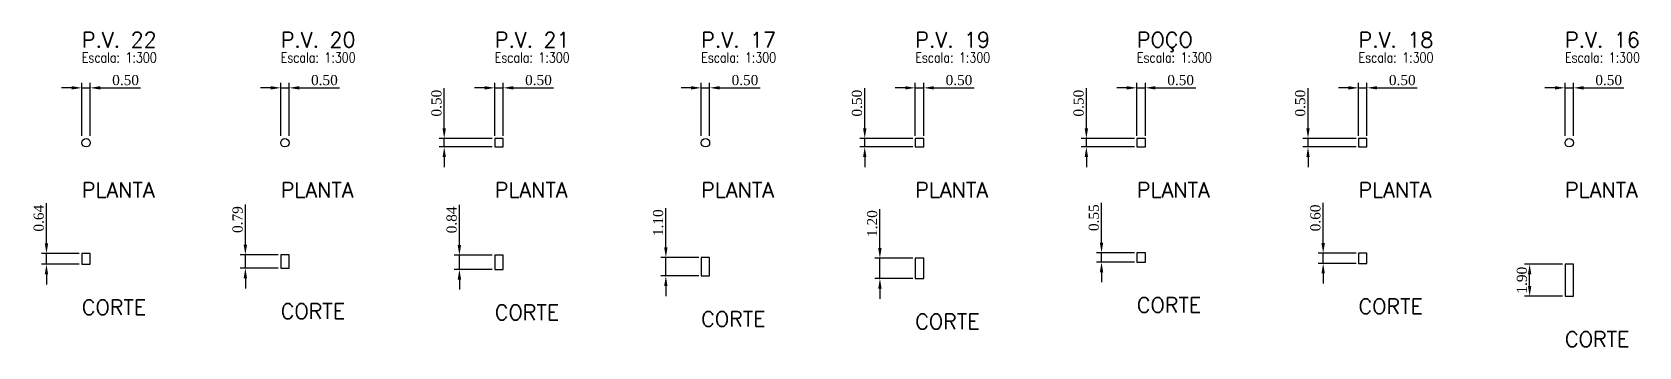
# Model space of a CAD drawing. Extents: x -44 to 14114764, y -20 to 289527804.
# Drawn here: x 359994.8 to 360090.1, y 7353467.1 to 7353485.7 of the extents above; entities that cross this region are included whole.
import ezdxf

# ---------------------------------------------------------------- set-up
doc = ezdxf.new("R2010")
doc.units = 0
doc.header["$PDMODE"] = 3
doc.header["$PDSIZE"] = 0.1
for name, color, linetype in [('DETALHE_POCO_COT', 8, 'Continuous'), ('DETALHE_POCO_FOR', 7, 'Continuous'), ('DETALHE_POCO_TIT', 5, 'Continuous'), ('DETALHE_POCO_TXT', 7, 'Continuous')]:
    doc.layers.add(name, color=color, linetype=linetype)
doc.styles.add('ROMANS', font='ROMANS.shx', dxfattribs={"height": 2})
doc.styles.get("Standard").update_dxf_attribs({"font": 'times.ttf'})
doc.dimstyles.new('ISO-25', dxfattribs={"dimtxt": 2.5, "dimasz": 2.5, "dimexe": 1.25, "dimexo": 0.625, "dimtad": 1, "dimtxsty": 'Standard', "dimcen": 2.5, "dimadec": 0, "dimazin": 0, "dimtfac": 1, "dimtmove": 0, "dimatfit": 3, "dimfxl": 1, "dimarcsym": 0})

# ---------------------------------------------------------------- blocks, each defined once
blk = doc.blocks.new('*D249')
at = {"layer": 'Defpoints', "color": 0, "transparency": 16777216}
for p in [(359998.25, 7353482.436), (359997.75, 7353479.436), (359998.25, 7353479.436)]:
    blk.add_point(p, dxfattribs=at)
at = {"layer": 'DETALHE_POCO_COT', "color": 0, "lineweight": -2, "transparency": 16777216}
for p, q in [((359997.15, 7353482.436), (359996.55, 7353482.436)), ((359997.75, 7353479.586), (359997.75, 7353482.736)), ((359997.75, 7353482.436), (359998.25, 7353482.436)), ((359998.25, 7353479.586), (359998.25, 7353482.736)), ((359998.85, 7353482.436), (360001.237, 7353482.436))]:
    blk.add_line(p, q, dxfattribs=at)
at = {"layer": 'DETALHE_POCO_COT', "color": 0, "transparency": 16777216}
for points in [[(359997.15, 7353482.536), (359997.15, 7353482.336), (359997.75, 7353482.436)], [(359998.85, 7353482.536), (359998.85, 7353482.336), (359998.25, 7353482.436)]]:
    blk.add_solid(points, dxfattribs=at)
at = {"layer": 'DETALHE_POCO_COT', "color": 0, "transparency": 16777216, "insert": (360000.343, 7353482.892), "char_height": 0.6, "attachment_point": 5}
blk.add_mtext('0.50', dxfattribs=at)
blk = doc.blocks.new('*D250')
at = {"layer": 'Defpoints', "color": 0, "transparency": 16777216}
for p in [(359995.65, 7353472.618), (359997.75, 7353472.618), (359997.75, 7353471.981)]:
    blk.add_point(p, dxfattribs=at)
at = {"layer": 'DETALHE_POCO_COT', "color": 0, "lineweight": -2, "transparency": 16777216}
for p, q in [((359995.65, 7353473.218), (359995.65, 7353475.605)), ((359997.6, 7353472.618), (359995.35, 7353472.618)), ((359995.65, 7353471.981), (359995.65, 7353472.618)), ((359997.6, 7353471.981), (359995.35, 7353471.981)), ((359995.65, 7353471.381), (359995.65, 7353470.781))]:
    blk.add_line(p, q, dxfattribs=at)
at = {"layer": 'DETALHE_POCO_COT', "color": 0, "transparency": 16777216}
for points in [[(359995.55, 7353473.218), (359995.75, 7353473.218), (359995.65, 7353472.618)], [(359995.55, 7353471.381), (359995.75, 7353471.381), (359995.65, 7353471.981)]]:
    blk.add_solid(points, dxfattribs=at)
at = {"layer": 'DETALHE_POCO_COT', "color": 0, "transparency": 16777216, "insert": (359995.194, 7353474.712), "char_height": 0.6, "attachment_point": 5, "rotation": 90}
blk.add_mtext('0.64', dxfattribs=at)
blk = doc.blocks.new('*D251')
at = {"layer": 'Defpoints', "color": 0, "transparency": 16777216}
for p in [(360010.051, 7353482.436), (360009.551, 7353479.436), (360010.051, 7353479.436)]:
    blk.add_point(p, dxfattribs=at)
at = {"layer": 'DETALHE_POCO_COT', "color": 0, "lineweight": -2, "transparency": 16777216}
for p, q in [((360008.951, 7353482.436), (360008.351, 7353482.436)), ((360009.551, 7353479.586), (360009.551, 7353482.736)), ((360009.551, 7353482.436), (360010.051, 7353482.436)), ((360010.051, 7353479.586), (360010.051, 7353482.736)), ((360010.651, 7353482.436), (360013.037, 7353482.436))]:
    blk.add_line(p, q, dxfattribs=at)
at = {"layer": 'DETALHE_POCO_COT', "color": 0, "transparency": 16777216}
for points in [[(360008.951, 7353482.536), (360008.951, 7353482.336), (360009.551, 7353482.436)], [(360010.651, 7353482.536), (360010.651, 7353482.336), (360010.051, 7353482.436)]]:
    blk.add_solid(points, dxfattribs=at)
at = {"layer": 'DETALHE_POCO_COT', "color": 0, "transparency": 16777216, "insert": (360012.144, 7353482.892), "char_height": 0.6, "attachment_point": 5}
blk.add_mtext('0.50', dxfattribs=at)
blk = doc.blocks.new('*D252')
at = {"layer": 'Defpoints', "color": 0, "transparency": 16777216}
for p in [(360007.451, 7353472.54), (360009.551, 7353472.54), (360009.551, 7353471.749)]:
    blk.add_point(p, dxfattribs=at)
at = {"layer": 'DETALHE_POCO_COT', "color": 0, "lineweight": -2, "transparency": 16777216}
for p, q in [((360007.451, 7353473.14), (360007.451, 7353475.521)), ((360009.401, 7353472.54), (360007.151, 7353472.54)), ((360007.451, 7353471.749), (360007.451, 7353472.54)), ((360009.401, 7353471.749), (360007.151, 7353471.749)), ((360007.451, 7353471.149), (360007.451, 7353470.549))]:
    blk.add_line(p, q, dxfattribs=at)
at = {"layer": 'DETALHE_POCO_COT', "color": 0, "transparency": 16777216}
for points in [[(360007.351, 7353473.14), (360007.551, 7353473.14), (360007.451, 7353472.54)], [(360007.351, 7353471.149), (360007.551, 7353471.149), (360007.451, 7353471.749)]]:
    blk.add_solid(points, dxfattribs=at)
at = {"layer": 'DETALHE_POCO_COT', "color": 0, "transparency": 16777216, "insert": (360006.995, 7353474.631), "char_height": 0.6, "attachment_point": 5, "rotation": 90}
blk.add_mtext('0.79', dxfattribs=at)
blk = doc.blocks.new('*D253')
at = {"layer": 'Defpoints', "color": 0, "transparency": 16777216}
for p in [(360022.751, 7353482.436), (360022.251, 7353479.436), (360022.751, 7353479.436)]:
    blk.add_point(p, dxfattribs=at)
at = {"layer": 'DETALHE_POCO_COT', "color": 0, "lineweight": -2, "transparency": 16777216}
for p, q in [((360021.651, 7353482.436), (360021.051, 7353482.436)), ((360022.251, 7353479.586), (360022.251, 7353482.736)), ((360022.251, 7353482.436), (360022.751, 7353482.436)), ((360022.751, 7353479.586), (360022.751, 7353482.736)), ((360023.351, 7353482.436), (360025.738, 7353482.436))]:
    blk.add_line(p, q, dxfattribs=at)
at = {"layer": 'DETALHE_POCO_COT', "color": 0, "transparency": 16777216}
for points in [[(360021.651, 7353482.536), (360021.651, 7353482.336), (360022.251, 7353482.436)], [(360023.351, 7353482.536), (360023.351, 7353482.336), (360022.751, 7353482.436)]]:
    blk.add_solid(points, dxfattribs=at)
at = {"layer": 'DETALHE_POCO_COT', "color": 0, "transparency": 16777216, "insert": (360024.845, 7353482.892), "char_height": 0.6, "attachment_point": 5}
blk.add_mtext('0.50', dxfattribs=at)
blk = doc.blocks.new('*D254')
at = {"layer": 'Defpoints', "color": 0, "transparency": 16777216}
for p in [(360019.251, 7353479.436), (360022.251, 7353479.436), (360022.251, 7353478.936)]:
    blk.add_point(p, dxfattribs=at)
at = {"layer": 'DETALHE_POCO_COT', "color": 0, "lineweight": -2, "transparency": 16777216}
for p, q in [((360019.251, 7353480.036), (360019.251, 7353482.423)), ((360022.101, 7353479.436), (360018.951, 7353479.436)), ((360019.251, 7353478.936), (360019.251, 7353479.436)), ((360022.101, 7353478.936), (360018.951, 7353478.936)), ((360019.251, 7353478.336), (360019.251, 7353477.736))]:
    blk.add_line(p, q, dxfattribs=at)
at = {"layer": 'DETALHE_POCO_COT', "color": 0, "transparency": 16777216}
for points in [[(360019.151, 7353480.036), (360019.351, 7353480.036), (360019.251, 7353479.436)], [(360019.151, 7353478.336), (360019.351, 7353478.336), (360019.251, 7353478.936)]]:
    blk.add_solid(points, dxfattribs=at)
at = {"layer": 'DETALHE_POCO_COT', "color": 0, "transparency": 16777216, "insert": (360018.795, 7353481.529), "char_height": 0.6, "attachment_point": 5, "rotation": 90}
blk.add_mtext('0.50', dxfattribs=at)
blk = doc.blocks.new('*D255')
at = {"layer": 'Defpoints', "color": 0, "transparency": 16777216}
for p in [(360020.151, 7353472.516), (360022.251, 7353472.516), (360022.251, 7353471.677)]:
    blk.add_point(p, dxfattribs=at)
at = {"layer": 'DETALHE_POCO_COT', "color": 0, "lineweight": -2, "transparency": 16777216}
for p, q in [((360020.151, 7353473.116), (360020.151, 7353475.504)), ((360022.101, 7353472.516), (360019.851, 7353472.516)), ((360020.151, 7353471.677), (360020.151, 7353472.516)), ((360022.101, 7353471.677), (360019.851, 7353471.677)), ((360020.151, 7353471.077), (360020.151, 7353470.477))]:
    blk.add_line(p, q, dxfattribs=at)
at = {"layer": 'DETALHE_POCO_COT', "color": 0, "transparency": 16777216}
for points in [[(360020.051, 7353473.116), (360020.251, 7353473.116), (360020.151, 7353472.516)], [(360020.051, 7353471.077), (360020.251, 7353471.077), (360020.151, 7353471.677)]]:
    blk.add_solid(points, dxfattribs=at)
at = {"layer": 'DETALHE_POCO_COT', "color": 0, "transparency": 16777216, "insert": (360019.695, 7353474.61), "char_height": 0.6, "attachment_point": 5, "rotation": 90}
blk.add_mtext('0.84', dxfattribs=at)
blk = doc.blocks.new('*D256')
at = {"layer": 'Defpoints', "color": 0, "transparency": 16777216}
for p in [(360035.002, 7353482.436), (360034.502, 7353479.436), (360035.002, 7353479.436)]:
    blk.add_point(p, dxfattribs=at)
at = {"layer": 'DETALHE_POCO_COT', "color": 0, "lineweight": -2, "transparency": 16777216}
for p, q in [((360033.902, 7353482.436), (360033.302, 7353482.436)), ((360034.502, 7353479.586), (360034.502, 7353482.736)), ((360034.502, 7353482.436), (360035.002, 7353482.436)), ((360035.002, 7353479.586), (360035.002, 7353482.736)), ((360035.602, 7353482.436), (360037.989, 7353482.436))]:
    blk.add_line(p, q, dxfattribs=at)
at = {"layer": 'DETALHE_POCO_COT', "color": 0, "transparency": 16777216}
for points in [[(360033.902, 7353482.536), (360033.902, 7353482.336), (360034.502, 7353482.436)], [(360035.602, 7353482.536), (360035.602, 7353482.336), (360035.002, 7353482.436)]]:
    blk.add_solid(points, dxfattribs=at)
at = {"layer": 'DETALHE_POCO_COT', "color": 0, "transparency": 16777216, "insert": (360037.096, 7353482.892), "char_height": 0.6, "attachment_point": 5}
blk.add_mtext('0.50', dxfattribs=at)
blk = doc.blocks.new('*D257')
at = {"layer": 'Defpoints', "color": 0, "transparency": 16777216}
for p in [(360032.402, 7353472.386), (360034.502, 7353472.386), (360034.502, 7353471.286)]:
    blk.add_point(p, dxfattribs=at)
at = {"layer": 'DETALHE_POCO_COT', "color": 0, "lineweight": -2, "transparency": 16777216}
for p, q in [((360032.402, 7353472.986), (360032.402, 7353475.301)), ((360034.352, 7353472.386), (360032.102, 7353472.386)), ((360032.402, 7353471.286), (360032.402, 7353472.386)), ((360034.352, 7353471.286), (360032.102, 7353471.286)), ((360032.402, 7353470.686), (360032.402, 7353470.086))]:
    blk.add_line(p, q, dxfattribs=at)
at = {"layer": 'DETALHE_POCO_COT', "color": 0, "transparency": 16777216}
for points in [[(360032.302, 7353472.986), (360032.502, 7353472.986), (360032.402, 7353472.386)], [(360032.302, 7353470.686), (360032.502, 7353470.686), (360032.402, 7353471.286)]]:
    blk.add_solid(points, dxfattribs=at)
at = {"layer": 'DETALHE_POCO_COT', "color": 0, "transparency": 16777216, "insert": (360031.946, 7353474.444), "char_height": 0.6, "attachment_point": 5, "rotation": 90}
blk.add_mtext('1.10', dxfattribs=at)
blk = doc.blocks.new('*D258')
at = {"layer": 'Defpoints', "color": 0, "transparency": 16777216}
for p in [(360047.703, 7353482.436), (360047.203, 7353479.436), (360047.703, 7353479.436)]:
    blk.add_point(p, dxfattribs=at)
at = {"layer": 'DETALHE_POCO_COT', "color": 0, "lineweight": -2, "transparency": 16777216}
for p, q in [((360046.603, 7353482.436), (360046.003, 7353482.436)), ((360047.203, 7353479.586), (360047.203, 7353482.736)), ((360047.203, 7353482.436), (360047.703, 7353482.436)), ((360047.703, 7353479.586), (360047.703, 7353482.736)), ((360048.303, 7353482.436), (360050.69, 7353482.436))]:
    blk.add_line(p, q, dxfattribs=at)
at = {"layer": 'DETALHE_POCO_COT', "color": 0, "transparency": 16777216}
for points in [[(360046.603, 7353482.536), (360046.603, 7353482.336), (360047.203, 7353482.436)], [(360048.303, 7353482.536), (360048.303, 7353482.336), (360047.703, 7353482.436)]]:
    blk.add_solid(points, dxfattribs=at)
at = {"layer": 'DETALHE_POCO_COT', "color": 0, "transparency": 16777216, "insert": (360049.796, 7353482.892), "char_height": 0.6, "attachment_point": 5}
blk.add_mtext('0.50', dxfattribs=at)
blk = doc.blocks.new('*D259')
at = {"layer": 'Defpoints', "color": 0, "transparency": 16777216}
for p in [(360044.203, 7353479.436), (360047.203, 7353479.436), (360047.203, 7353478.936)]:
    blk.add_point(p, dxfattribs=at)
at = {"layer": 'DETALHE_POCO_COT', "color": 0, "lineweight": -2, "transparency": 16777216}
for p, q in [((360044.203, 7353480.036), (360044.203, 7353482.423)), ((360047.053, 7353479.436), (360043.903, 7353479.436)), ((360044.203, 7353478.936), (360044.203, 7353479.436)), ((360047.053, 7353478.936), (360043.903, 7353478.936)), ((360044.203, 7353478.336), (360044.203, 7353477.736))]:
    blk.add_line(p, q, dxfattribs=at)
at = {"layer": 'DETALHE_POCO_COT', "color": 0, "transparency": 16777216}
for points in [[(360044.103, 7353480.036), (360044.303, 7353480.036), (360044.203, 7353479.436)], [(360044.103, 7353478.336), (360044.303, 7353478.336), (360044.203, 7353478.936)]]:
    blk.add_solid(points, dxfattribs=at)
at = {"layer": 'DETALHE_POCO_COT', "color": 0, "transparency": 16777216, "insert": (360043.747, 7353481.529), "char_height": 0.6, "attachment_point": 5, "rotation": 90}
blk.add_mtext('0.50', dxfattribs=at)
blk = doc.blocks.new('*D260')
at = {"layer": 'Defpoints', "color": 0, "transparency": 16777216}
for p in [(360045.103, 7353472.336), (360047.203, 7353472.336), (360047.203, 7353471.136)]:
    blk.add_point(p, dxfattribs=at)
at = {"layer": 'DETALHE_POCO_COT', "color": 0, "lineweight": -2, "transparency": 16777216}
for p, q in [((360045.103, 7353472.936), (360045.103, 7353475.251)), ((360047.053, 7353472.336), (360044.803, 7353472.336)), ((360045.103, 7353471.136), (360045.103, 7353472.336)), ((360047.053, 7353471.136), (360044.803, 7353471.136)), ((360045.103, 7353470.536), (360045.103, 7353469.936))]:
    blk.add_line(p, q, dxfattribs=at)
at = {"layer": 'DETALHE_POCO_COT', "color": 0, "transparency": 16777216}
for points in [[(360045.003, 7353472.936), (360045.203, 7353472.936), (360045.103, 7353472.336)], [(360045.003, 7353470.536), (360045.203, 7353470.536), (360045.103, 7353471.136)]]:
    blk.add_solid(points, dxfattribs=at)
at = {"layer": 'DETALHE_POCO_COT', "color": 0, "transparency": 16777216, "insert": (360044.647, 7353474.394), "char_height": 0.6, "attachment_point": 5, "rotation": 90}
blk.add_mtext('1.20', dxfattribs=at)
blk = doc.blocks.new('*D261')
at = {"layer": 'Defpoints', "color": 0, "transparency": 16777216}
for p in [(360060.854, 7353482.436), (360060.354, 7353479.436), (360060.854, 7353479.436)]:
    blk.add_point(p, dxfattribs=at)
at = {"layer": 'DETALHE_POCO_COT', "color": 0, "lineweight": -2, "transparency": 16777216}
for p, q in [((360059.754, 7353482.436), (360059.154, 7353482.436)), ((360060.354, 7353479.586), (360060.354, 7353482.736)), ((360060.354, 7353482.436), (360060.854, 7353482.436)), ((360060.854, 7353479.586), (360060.854, 7353482.736)), ((360061.454, 7353482.436), (360063.841, 7353482.436))]:
    blk.add_line(p, q, dxfattribs=at)
at = {"layer": 'DETALHE_POCO_COT', "color": 0, "transparency": 16777216}
for points in [[(360059.754, 7353482.536), (360059.754, 7353482.336), (360060.354, 7353482.436)], [(360061.454, 7353482.536), (360061.454, 7353482.336), (360060.854, 7353482.436)]]:
    blk.add_solid(points, dxfattribs=at)
at = {"layer": 'DETALHE_POCO_COT', "color": 0, "transparency": 16777216, "insert": (360062.947, 7353482.892), "char_height": 0.6, "attachment_point": 5}
blk.add_mtext('0.50', dxfattribs=at)
blk = doc.blocks.new('*D262')
at = {"layer": 'Defpoints', "color": 0, "transparency": 16777216}
for p in [(360057.354, 7353479.436), (360060.354, 7353479.436), (360060.354, 7353478.936)]:
    blk.add_point(p, dxfattribs=at)
at = {"layer": 'DETALHE_POCO_COT', "color": 0, "lineweight": -2, "transparency": 16777216}
for p, q in [((360057.354, 7353480.036), (360057.354, 7353482.423)), ((360060.204, 7353479.436), (360057.054, 7353479.436)), ((360057.354, 7353478.936), (360057.354, 7353479.436)), ((360060.204, 7353478.936), (360057.054, 7353478.936)), ((360057.354, 7353478.336), (360057.354, 7353477.736))]:
    blk.add_line(p, q, dxfattribs=at)
at = {"layer": 'DETALHE_POCO_COT', "color": 0, "transparency": 16777216}
for points in [[(360057.254, 7353480.036), (360057.454, 7353480.036), (360057.354, 7353479.436)], [(360057.254, 7353478.336), (360057.454, 7353478.336), (360057.354, 7353478.936)]]:
    blk.add_solid(points, dxfattribs=at)
at = {"layer": 'DETALHE_POCO_COT', "color": 0, "transparency": 16777216, "insert": (360056.898, 7353481.529), "char_height": 0.6, "attachment_point": 5, "rotation": 90}
blk.add_mtext('0.50', dxfattribs=at)
blk = doc.blocks.new('*D263')
at = {"layer": 'Defpoints', "color": 0, "transparency": 16777216}
for p in [(360058.254, 7353472.662), (360060.354, 7353472.662), (360060.354, 7353472.113)]:
    blk.add_point(p, dxfattribs=at)
at = {"layer": 'DETALHE_POCO_COT', "color": 0, "lineweight": -2, "transparency": 16777216}
for p, q in [((360058.254, 7353473.262), (360058.254, 7353475.622)), ((360060.204, 7353472.662), (360057.954, 7353472.662)), ((360058.254, 7353472.113), (360058.254, 7353472.662)), ((360060.204, 7353472.113), (360057.954, 7353472.113)), ((360058.254, 7353471.513), (360058.254, 7353470.913))]:
    blk.add_line(p, q, dxfattribs=at)
at = {"layer": 'DETALHE_POCO_COT', "color": 0, "transparency": 16777216}
for points in [[(360058.154, 7353473.262), (360058.354, 7353473.262), (360058.254, 7353472.662)], [(360058.154, 7353471.513), (360058.354, 7353471.513), (360058.254, 7353472.113)]]:
    blk.add_solid(points, dxfattribs=at)
at = {"layer": 'DETALHE_POCO_COT', "color": 0, "transparency": 16777216, "insert": (360057.798, 7353474.742), "char_height": 0.6, "attachment_point": 5, "rotation": 90}
blk.add_mtext('0.55', dxfattribs=at)
blk = doc.blocks.new('*D264')
at = {"layer": 'Defpoints', "color": 0, "transparency": 16777216}
for p in [(360074.005, 7353482.436), (360073.505, 7353479.436), (360074.005, 7353479.436)]:
    blk.add_point(p, dxfattribs=at)
at = {"layer": 'DETALHE_POCO_COT', "color": 0, "lineweight": -2, "transparency": 16777216}
for p, q in [((360072.905, 7353482.436), (360072.305, 7353482.436)), ((360073.505, 7353479.586), (360073.505, 7353482.736)), ((360073.505, 7353482.436), (360074.005, 7353482.436)), ((360074.005, 7353479.586), (360074.005, 7353482.736)), ((360074.605, 7353482.436), (360076.991, 7353482.436))]:
    blk.add_line(p, q, dxfattribs=at)
at = {"layer": 'DETALHE_POCO_COT', "color": 0, "transparency": 16777216}
for points in [[(360072.905, 7353482.536), (360072.905, 7353482.336), (360073.505, 7353482.436)], [(360074.605, 7353482.536), (360074.605, 7353482.336), (360074.005, 7353482.436)]]:
    blk.add_solid(points, dxfattribs=at)
at = {"layer": 'DETALHE_POCO_COT', "color": 0, "transparency": 16777216, "insert": (360076.098, 7353482.892), "char_height": 0.6, "attachment_point": 5}
blk.add_mtext('0.50', dxfattribs=at)
blk = doc.blocks.new('*D265')
at = {"layer": 'Defpoints', "color": 0, "transparency": 16777216}
for p in [(360070.505, 7353479.436), (360073.505, 7353479.436), (360073.505, 7353478.936)]:
    blk.add_point(p, dxfattribs=at)
at = {"layer": 'DETALHE_POCO_COT', "color": 0, "lineweight": -2, "transparency": 16777216}
for p, q in [((360070.505, 7353480.036), (360070.505, 7353482.423)), ((360073.355, 7353479.436), (360070.205, 7353479.436)), ((360070.505, 7353478.936), (360070.505, 7353479.436)), ((360073.355, 7353478.936), (360070.205, 7353478.936)), ((360070.505, 7353478.336), (360070.505, 7353477.736))]:
    blk.add_line(p, q, dxfattribs=at)
at = {"layer": 'DETALHE_POCO_COT', "color": 0, "transparency": 16777216}
for points in [[(360070.405, 7353480.036), (360070.605, 7353480.036), (360070.505, 7353479.436)], [(360070.405, 7353478.336), (360070.605, 7353478.336), (360070.505, 7353478.936)]]:
    blk.add_solid(points, dxfattribs=at)
at = {"layer": 'DETALHE_POCO_COT', "color": 0, "transparency": 16777216, "insert": (360070.048, 7353481.529), "char_height": 0.6, "attachment_point": 5, "rotation": 90}
blk.add_mtext('0.50', dxfattribs=at)
blk = doc.blocks.new('*D266')
at = {"layer": 'Defpoints', "color": 0, "transparency": 16777216}
for p in [(360071.405, 7353472.636), (360073.505, 7353472.636), (360073.505, 7353472.036)]:
    blk.add_point(p, dxfattribs=at)
at = {"layer": 'DETALHE_POCO_COT', "color": 0, "lineweight": -2, "transparency": 16777216}
for p, q in [((360071.405, 7353473.236), (360071.405, 7353475.623)), ((360073.355, 7353472.636), (360071.105, 7353472.636)), ((360071.405, 7353472.036), (360071.405, 7353472.636)), ((360073.355, 7353472.036), (360071.105, 7353472.036)), ((360071.405, 7353471.436), (360071.405, 7353470.836))]:
    blk.add_line(p, q, dxfattribs=at)
at = {"layer": 'DETALHE_POCO_COT', "color": 0, "transparency": 16777216}
for points in [[(360071.305, 7353473.236), (360071.505, 7353473.236), (360071.405, 7353472.636)], [(360071.305, 7353471.436), (360071.505, 7353471.436), (360071.405, 7353472.036)]]:
    blk.add_solid(points, dxfattribs=at)
at = {"layer": 'DETALHE_POCO_COT', "color": 0, "transparency": 16777216, "insert": (360070.948, 7353474.729), "char_height": 0.6, "attachment_point": 5, "rotation": 90}
blk.add_mtext('0.60', dxfattribs=at)
blk = doc.blocks.new('*D267')
at = {"layer": 'Defpoints', "color": 0, "transparency": 16777216}
for p in [(360086.255, 7353482.436), (360085.755, 7353479.436), (360086.255, 7353479.436)]:
    blk.add_point(p, dxfattribs=at)
at = {"layer": 'DETALHE_POCO_COT', "color": 0, "lineweight": -2, "transparency": 16777216}
for p, q in [((360085.155, 7353482.436), (360084.555, 7353482.436)), ((360085.755, 7353479.586), (360085.755, 7353482.736)), ((360085.755, 7353482.436), (360086.255, 7353482.436)), ((360086.255, 7353479.586), (360086.255, 7353482.736)), ((360086.855, 7353482.436), (360089.242, 7353482.436))]:
    blk.add_line(p, q, dxfattribs=at)
at = {"layer": 'DETALHE_POCO_COT', "color": 0, "transparency": 16777216}
for points in [[(360085.155, 7353482.536), (360085.155, 7353482.336), (360085.755, 7353482.436)], [(360086.855, 7353482.536), (360086.855, 7353482.336), (360086.255, 7353482.436)]]:
    blk.add_solid(points, dxfattribs=at)
at = {"layer": 'DETALHE_POCO_COT', "color": 0, "transparency": 16777216, "insert": (360088.349, 7353482.892), "char_height": 0.6, "attachment_point": 5}
blk.add_mtext('0.50', dxfattribs=at)
blk = doc.blocks.new('*D268')
at = {"layer": 'Defpoints', "color": 0, "transparency": 16777216}
for p in [(360083.655, 7353471.987), (360085.755, 7353471.987), (360085.755, 7353470.088)]:
    blk.add_point(p, dxfattribs=at)
at = {"layer": 'DETALHE_POCO_COT', "color": 0, "lineweight": -2, "transparency": 16777216}
for p, q in [((360085.605, 7353471.987), (360083.355, 7353471.987)), ((360083.655, 7353470.688), (360083.655, 7353471.387)), ((360085.605, 7353470.088), (360083.355, 7353470.088))]:
    blk.add_line(p, q, dxfattribs=at)
at = {"layer": 'DETALHE_POCO_COT', "color": 0, "transparency": 16777216}
for points in [[(360083.555, 7353471.387), (360083.755, 7353471.387), (360083.655, 7353471.987)], [(360083.555, 7353470.688), (360083.755, 7353470.688), (360083.655, 7353470.088)]]:
    blk.add_solid(points, dxfattribs=at)
at = {"layer": 'DETALHE_POCO_COT', "color": 0, "transparency": 16777216, "insert": (360083.199, 7353471.038), "char_height": 0.6, "attachment_point": 5, "rotation": 90}
blk.add_mtext('1.90', dxfattribs=at)

msp = doc.modelspace()

# ---------------------------------------------------------------- linework, layer by layer
at = {"layer": 'DETALHE_POCO_FOR', "linetype": 'Continuous'}
for points in [[(360022.251, 7353478.936), (360022.751, 7353478.936), (360022.751, 7353479.436), (360022.251, 7353479.436)], [(360022.251, 7353478.936), (360022.751, 7353478.936), (360022.751, 7353479.436), (360022.251, 7353479.436)], [(360047.203, 7353478.936), (360047.703, 7353478.936), (360047.703, 7353479.436), (360047.203, 7353479.436)], [(360047.203, 7353478.936), (360047.703, 7353478.936), (360047.703, 7353479.436), (360047.203, 7353479.436)], [(360060.354, 7353478.936), (360060.854, 7353478.936), (360060.854, 7353479.436), (360060.354, 7353479.436)], [(360060.354, 7353478.936), (360060.854, 7353478.936), (360060.854, 7353479.436), (360060.354, 7353479.436)], [(360073.505, 7353478.936), (360074.005, 7353478.936), (360074.005, 7353479.436), (360073.505, 7353479.436)], [(360073.505, 7353478.936), (360074.005, 7353478.936), (360074.005, 7353479.436), (360073.505, 7353479.436)], [(359997.75, 7353471.981), (359998.25, 7353471.981), (359998.25, 7353472.618), (359997.75, 7353472.618)], [(359997.75, 7353471.981), (359998.25, 7353471.981), (359998.25, 7353472.618), (359997.75, 7353472.618)], [(360009.551, 7353471.749), (360010.051, 7353471.749), (360010.051, 7353472.54), (360009.551, 7353472.54)], [(360009.551, 7353471.749), (360010.051, 7353471.749), (360010.051, 7353472.54), (360009.551, 7353472.54)], [(360022.251, 7353471.677), (360022.751, 7353471.677), (360022.751, 7353472.516), (360022.251, 7353472.516)], [(360022.251, 7353471.677), (360022.751, 7353471.677), (360022.751, 7353472.516), (360022.251, 7353472.516)], [(360034.502, 7353471.286), (360035.002, 7353471.286), (360035.002, 7353472.386), (360034.502, 7353472.386)], [(360034.502, 7353471.286), (360035.002, 7353471.286), (360035.002, 7353472.386), (360034.502, 7353472.386)], [(360060.354, 7353472.113), (360060.854, 7353472.113), (360060.854, 7353472.662), (360060.354, 7353472.662)], [(360060.354, 7353472.113), (360060.854, 7353472.113), (360060.854, 7353472.662), (360060.354, 7353472.662)], [(360073.505, 7353472.036), (360074.005, 7353472.036), (360074.005, 7353472.636), (360073.505, 7353472.636)], [(360073.505, 7353472.036), (360074.005, 7353472.036), (360074.005, 7353472.636), (360073.505, 7353472.636)], [(360047.203, 7353471.136), (360047.703, 7353471.136), (360047.703, 7353472.336), (360047.203, 7353472.336)], [(360047.203, 7353471.136), (360047.703, 7353471.136), (360047.703, 7353472.336), (360047.203, 7353472.336)], [(360085.755, 7353470.088), (360086.255, 7353470.088), (360086.255, 7353471.987), (360085.755, 7353471.987)], [(360085.755, 7353470.088), (360086.255, 7353470.088), (360086.255, 7353471.987), (360085.755, 7353471.987)]]:
    msp.add_lwpolyline(points, close=True, dxfattribs=at)
for centre in [(359998, 7353479.186), (359998, 7353479.186), (360009.801, 7353479.186), (360009.801, 7353479.186), (360034.752, 7353479.186), (360034.752, 7353479.186), (360086.005, 7353479.186), (360086.005, 7353479.186)]:
    msp.add_circle(centre, 0.25, dxfattribs=at)

# ---------------------------------------------------------------- texts
at = {"layer": 'DETALHE_POCO_TIT', "linetype": 'Continuous', "style": 'ROMANS'}
for s, p in [('P.V. 22', (359997.75, 7353484.836)), ('P.V. 20', (360009.551, 7353484.836)), ('P.V. 21', (360022.251, 7353484.836)), ('P.V. 17', (360034.502, 7353484.836)), ('P.V. 19', (360047.203, 7353484.836)), ('POÇO', (360060.354, 7353484.836)), ('P.V. 18', (360073.505, 7353484.836)), ('P.V. 16', (360085.755, 7353484.836)), ('PLANTA', (359997.75, 7353475.936)), ('PLANTA', (360009.551, 7353475.936)), ('PLANTA', (360022.251, 7353475.936)), ('PLANTA', (360034.502, 7353475.936)), ('PLANTA', (360047.203, 7353475.936)), ('PLANTA', (360060.354, 7353475.936)), ('PLANTA', (360073.505, 7353475.936)), ('PLANTA', (360085.755, 7353475.936)), ('CORTE', (359997.75, 7353468.981)), ('CORTE', (360009.551, 7353468.749)), ('CORTE', (360022.251, 7353468.677)), ('CORTE', (360060.354, 7353469.113)), ('CORTE', (360073.505, 7353469.036)), ('CORTE', (360034.502, 7353468.286)), ('CORTE', (360047.203, 7353468.136)), ('CORTE', (360085.755, 7353467.088))]:
    msp.add_text(s, height=0.9, dxfattribs=at).set_placement(p)
at = {"layer": 'DETALHE_POCO_TXT', "linetype": 'Continuous', "style": 'ROMANS', "width": 0.8}
for p in [(359997.75, 7353483.936), (360009.551, 7353483.936), (360022.251, 7353483.936), (360034.502, 7353483.936), (360047.203, 7353483.936), (360060.354, 7353483.936), (360073.505, 7353483.936), (360085.755, 7353483.936)]:
    msp.add_text('Escala: 1:300', height=0.6, dxfattribs=at).set_placement(p)

# ---------------------------------------------------------------- dimensions: what is measured, and where the dimension line sits
at = {"layer": 'DETALHE_POCO_COT'}
for base, p1, p2, picture, middle in [((359998.25, 7353482.436), (359997.75, 7353479.436), (359998.25, 7353479.436), '*D249', (360000.343, 7353482.892)), ((360010.051, 7353482.436), (360009.551, 7353479.436), (360010.051, 7353479.436), '*D251', (360012.144, 7353482.892)), ((360022.751, 7353482.436), (360022.251, 7353479.436), (360022.751, 7353479.436), '*D253', (360024.845, 7353482.892)), ((360035.002, 7353482.436), (360034.502, 7353479.436), (360035.002, 7353479.436), '*D256', (360037.096, 7353482.892)), ((360047.703, 7353482.436), (360047.203, 7353479.436), (360047.703, 7353479.436), '*D258', (360049.796, 7353482.892)), ((360060.854, 7353482.436), (360060.354, 7353479.436), (360060.854, 7353479.436), '*D261', (360062.947, 7353482.892)), ((360074.005, 7353482.436), (360073.505, 7353479.436), (360074.005, 7353479.436), '*D264', (360076.098, 7353482.892)), ((360086.255, 7353482.436), (360085.755, 7353479.436), (360086.255, 7353479.436), '*D267', (360088.349, 7353482.892))]:
    dim = msp.add_linear_dim(base=base, p1=p1, p2=p2, text='0.50', dimstyle='ISO-25', override={"dimscale": 0.24, "dimzin": 0}, dxfattribs=at)
    dim.commit()
    dim.dimension.update_dxf_attribs({"geometry": picture, "text_midpoint": middle})
for base, p1, p2, text, picture, middle in [((360019.251, 7353479.436), (360022.251, 7353478.936), (360022.251, 7353479.436), '0.50', '*D254', (360018.795, 7353481.529)), ((360044.203, 7353479.436), (360047.203, 7353478.936), (360047.203, 7353479.436), '0.50', '*D259', (360043.747, 7353481.529)), ((360057.354, 7353479.436), (360060.354, 7353478.936), (360060.354, 7353479.436), '0.50', '*D262', (360056.898, 7353481.529)), ((360070.505, 7353479.436), (360073.505, 7353478.936), (360073.505, 7353479.436), '0.50', '*D265', (360070.048, 7353481.529)), ((359995.65, 7353472.618), (359997.75, 7353471.981), (359997.75, 7353472.618), '0.64', '*D250', (359995.194, 7353474.712)), ((360007.451, 7353472.54), (360009.551, 7353471.749), (360009.551, 7353472.54), '0.79', '*D252', (360006.995, 7353474.631)), ((360020.151, 7353472.516), (360022.251, 7353471.677), (360022.251, 7353472.516), '0.84', '*D255', (360019.695, 7353474.61)), ((360032.402, 7353472.386), (360034.502, 7353471.286), (360034.502, 7353472.386), '1.10', '*D257', (360031.946, 7353474.444)), ((360045.103, 7353472.336), (360047.203, 7353471.136), (360047.203, 7353472.336), '1.20', '*D260', (360044.647, 7353474.394)), ((360058.254, 7353472.662), (360060.354, 7353472.113), (360060.354, 7353472.662), '0.55', '*D263', (360057.798, 7353474.742)), ((360071.405, 7353472.636), (360073.505, 7353472.036), (360073.505, 7353472.636), '0.60', '*D266', (360070.948, 7353474.729)), ((360083.655, 7353471.987), (360085.755, 7353470.088), (360085.755, 7353471.987), '1.90', '*D268', (360083.199, 7353471.038))]:
    dim = msp.add_linear_dim(base=base, p1=p1, p2=p2, angle=90, text=text, dimstyle='ISO-25', override={"dimscale": 0.24, "dimzin": 0}, dxfattribs=at)
    dim.commit()
    dim.dimension.update_dxf_attribs({"geometry": picture, "text_midpoint": middle})

doc.saveas('drawing.dxf')
